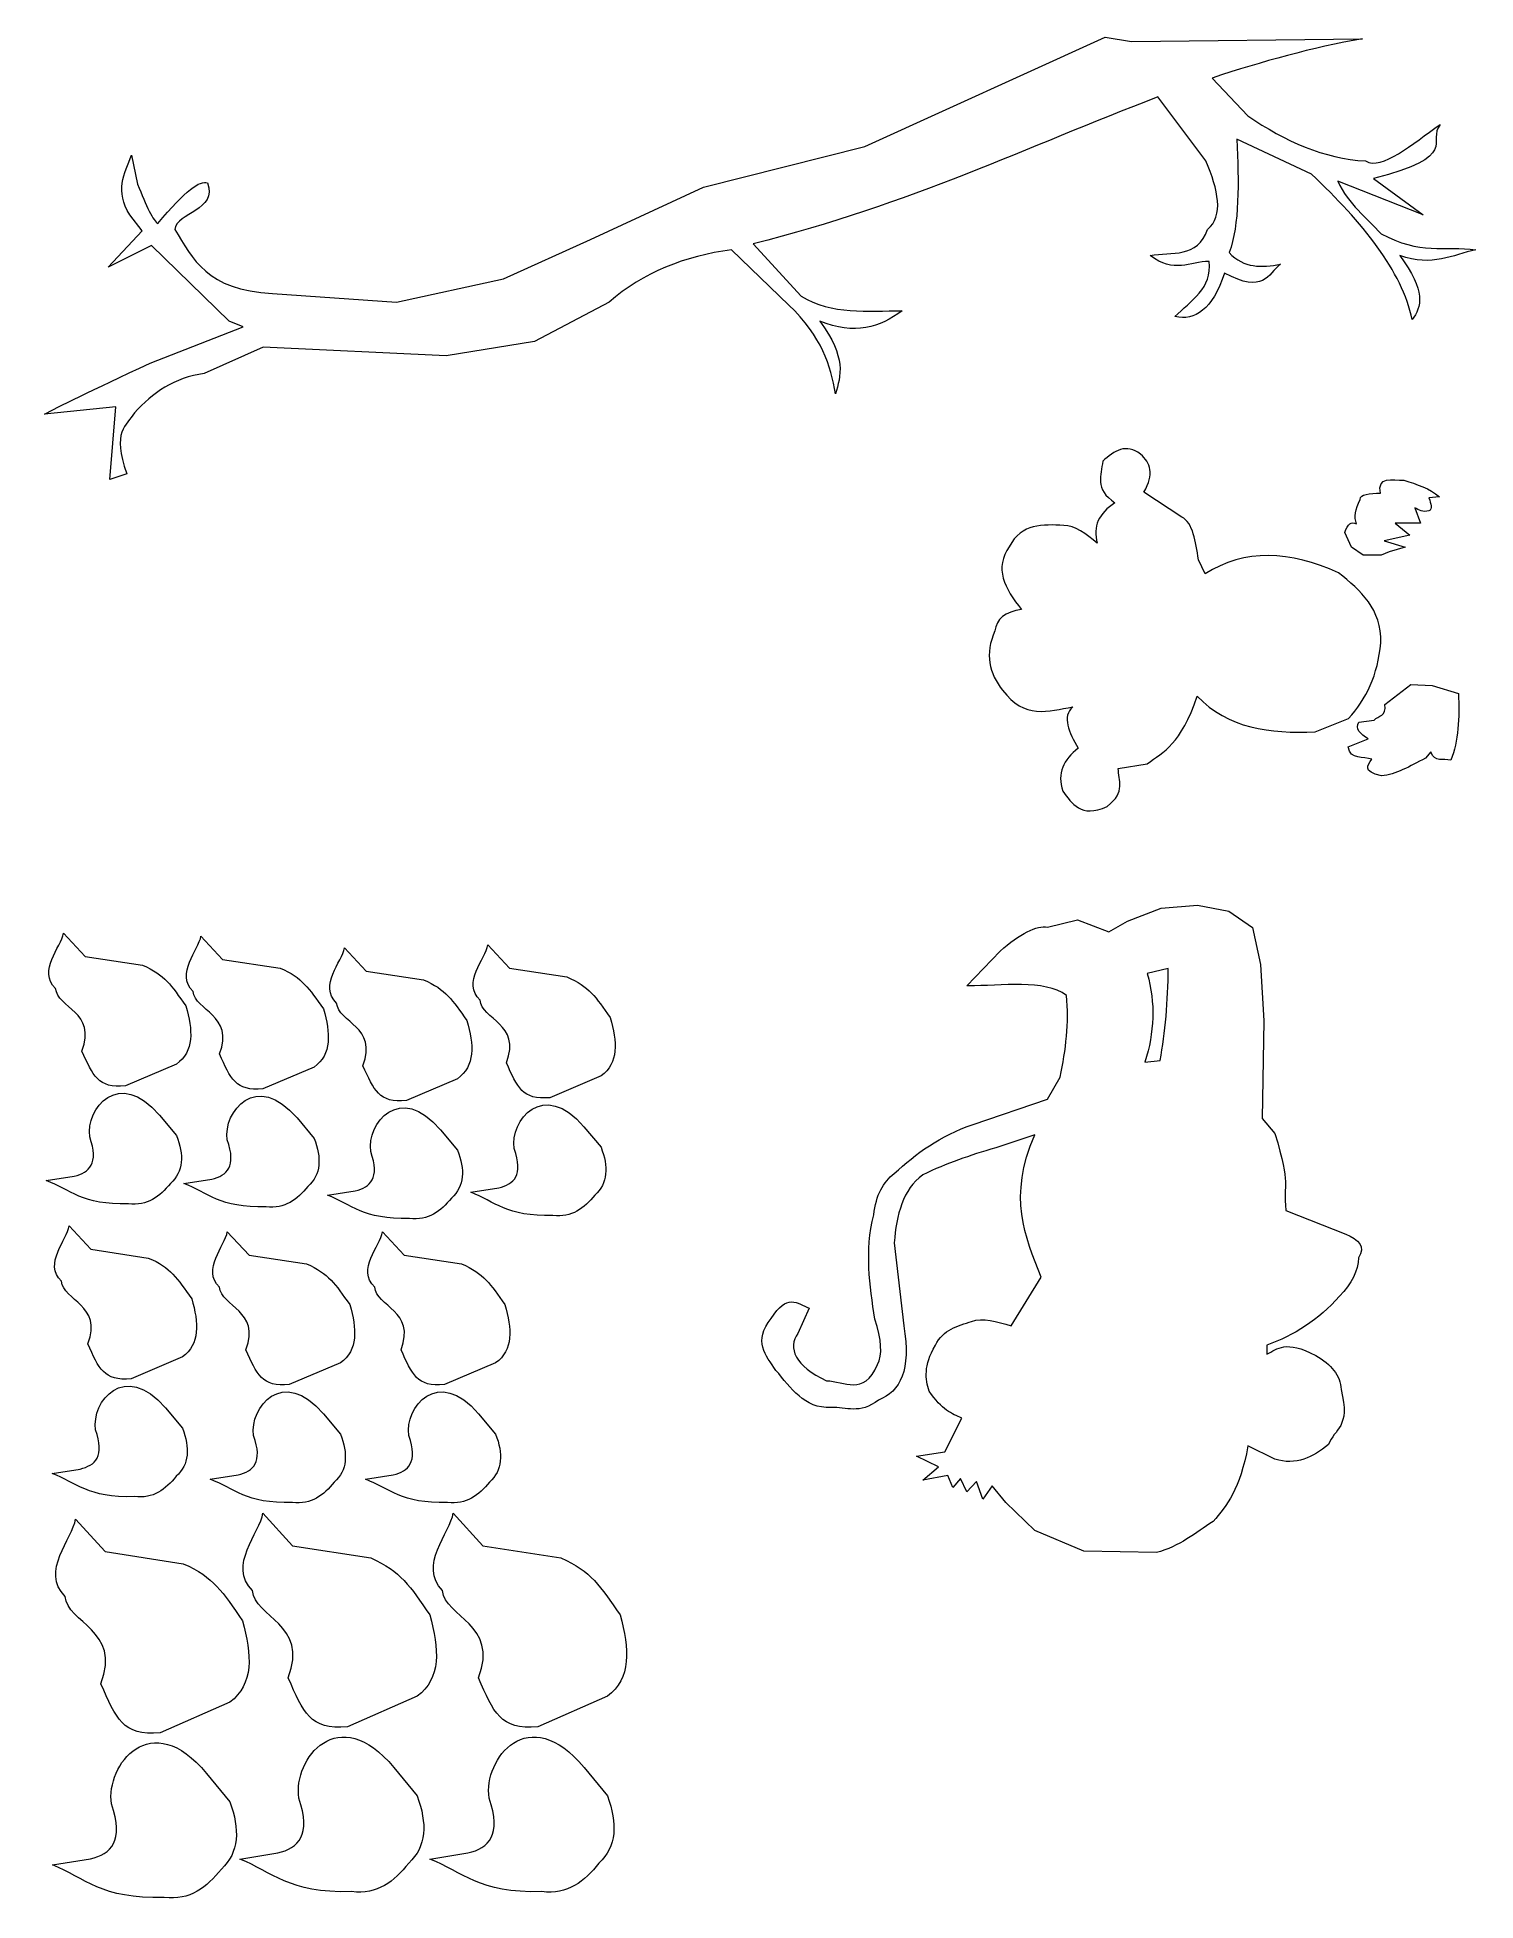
# Model space of a CAD drawing. Header units: centimetres. Extents: x -9.7 to 9.7, y -11.6 to 13.4.
import ezdxf

# ---------------------------------------------------------------- set-up
doc = ezdxf.new("R2010")
doc.units = ezdxf.units.CM
doc.header["$MEASUREMENT"] = 0
doc.layers.add('Layer 1', color=7, linetype='Continuous')

msp = doc.modelspace()

# ---------------------------------------------------------------- linework, layer by layer
at = {"layer": 'Layer 1', "color": 17, "lineweight": 13}
msp.add_open_spline([(4.70723, 13.44894), (4.70723, 13.44894), (1.47457, 11.98149), (1.47457, 11.98149), (1.47457, 11.98149), (1.47457, 11.98149), (-0.69445, 11.43365), (-0.69445, 11.43365), (-0.69445, 11.43365), (-0.69445, 11.43365), (-2.21693, 10.72928), (-2.21693, 10.72928), (-2.21693, 10.72928), (-2.21693, 10.72928), (-3.38486, 10.201), (-3.38486, 10.201), (-3.38486, 10.201), (-3.38486, 10.201), (-4.82392, 9.88794), (-4.82392, 9.88794), (-4.82392, 9.88794), (-4.82392, 9.88794), (-6.49239, 10.00534), (-6.49239, 10.00534), (-6.49239, 10.00534), (-7.37698, 10.04789), (-7.56824, 10.46988), (-7.80631, 10.86624), (-7.80631, 10.86624), (-7.78236, 11.0929), (-7.22643, 11.11845), (-7.36834, 11.49235), (-7.36834, 11.49235), (-7.46618, 11.52782), (-7.66058, 11.39432), (-8.03573, 10.9445), (-8.03573, 10.9445), (-8.09443, 10.97203), (-8.19278, 11.18552), (-8.30685, 11.47278), (-8.30685, 11.47278), (-8.30685, 11.47278), (-8.39028, 11.8641), (-8.39028, 11.8641), (-8.39028, 11.8641), (-8.48477, 11.61615), (-8.6176, 11.37672), (-8.41113, 11.0619), (-8.41113, 11.0619), (-8.41113, 11.0619), (-8.24429, 10.84667), (-8.24429, 10.84667), (-8.24429, 10.84667), (-8.24429, 10.84667), (-8.70312, 10.35752), (-8.70312, 10.35752), (-8.70312, 10.35752), (-8.70312, 10.35752), (-8.11915, 10.65101), (-8.11915, 10.65101), (-8.11915, 10.65101), (-8.11915, 10.65101), (-7.07636, 9.63359), (-7.07636, 9.63359), (-7.07636, 9.63359), (-7.07636, 9.63359), (-6.88865, 9.55532), (-6.88865, 9.55532), (-6.88865, 9.55532), (-6.88865, 9.55532), (-8.14001, 9.06618), (-8.14001, 9.06618), (-8.14001, 9.06618), (-8.92486, 8.69839), (-9.4049, 8.46949), (-9.55821, 8.38137), (-9.55821, 8.38137), (-9.55821, 8.38137), (-8.59884, 8.4792), (-8.59884, 8.4792), (-8.59884, 8.4792), (-8.59884, 8.4792), (-8.68226, 7.5009), (-8.68226, 7.5009), (-8.68226, 7.5009), (-8.68226, 7.5009), (-8.45285, 7.57917), (-8.45285, 7.57917), (-8.45285, 7.57917), (-8.65723, 8.15223), (-8.4592, 8.22192), (-8.34857, 8.40094), (-8.34857, 8.40094), (-8.10823, 8.66772), (-7.81666, 8.87041), (-7.41005, 8.92921), (-7.41005, 8.92921), (-7.41005, 8.92921), (-6.61753, 9.2814), (-6.61753, 9.2814), (-6.61753, 9.2814), (-6.61753, 9.2814), (-4.15653, 9.16401), (-4.15653, 9.16401), (-4.15653, 9.16401), (-4.15653, 9.16401), (-2.96774, 9.35966), (-2.96774, 9.35966), (-2.96774, 9.35966), (-2.96774, 9.35966), (-1.96666, 9.88794), (-1.96666, 9.88794), (-1.96666, 9.88794), (-1.50643, 10.28968), (-0.94596, 10.50334), (-0.31904, 10.59232), (-0.31904, 10.59232), (-0.31904, 10.59232), (0.45263, 9.84881), (0.45263, 9.84881), (0.45263, 9.84881), (0.89971, 9.419), (1.01567, 9.03357), (1.0783, 8.65529), (1.0783, 8.65529), (1.1529, 8.89689), (1.22925, 9.13746), (0.86975, 9.63359), (0.86975, 9.63359), (1.33839, 9.43879), (1.67922, 9.55075), (1.97511, 9.77055), (1.97511, 9.77055), (1.50955, 9.77158), (1.03215, 9.71709), (0.61948, 9.96621), (0.61948, 9.96621), (0.61948, 9.96621), (-0.02706, 10.67058), (-0.02706, 10.67058), (-0.02706, 10.67058), (2.0932, 11.20635), (3.64621, 11.97019), (5.41633, 12.64673), (5.41633, 12.64673), (5.41633, 12.64673), (6.06287, 11.78583), (6.06287, 11.78583), (6.06287, 11.78583), (6.225, 11.39611), (6.3077, 11.04897), (6.08372, 10.86624), (6.08372, 10.86624), (5.95049, 10.47743), (5.59993, 10.56434), (5.31205, 10.51405), (5.31205, 10.51405), (5.631, 10.26889), (5.84802, 10.43142), (6.10458, 10.43579), (6.10458, 10.43579), (6.15334, 10.07442), (5.858, 9.90673), (5.64575, 9.69228), (5.64575, 9.69228), (5.91598, 9.63319), (6.14698, 9.78333), (6.31314, 10.27926), (6.31314, 10.27926), (6.84146, 9.98978), (6.89373, 10.26292), (7.06395, 10.39666), (7.06395, 10.39666), (6.81427, 10.35378), (6.57058, 10.33899), (6.37571, 10.55318), (6.37571, 10.55318), (6.51686, 10.92881), (6.50242, 11.49906), (6.47999, 12.07932), (6.47999, 12.07932), (6.47999, 12.07932), (7.48107, 11.60974), (7.48107, 11.60974), (7.48107, 11.60974), (8.1717, 10.95755), (8.69999, 10.30535), (8.8367, 9.65315), (8.8367, 9.65315), (8.96653, 9.8209), (9.0209, 10.03717), (8.66986, 10.51405), (8.66986, 10.51405), (9.11429, 10.35851), (9.3758, 10.52309), (9.6918, 10.59232), (9.6918, 10.59232), (9.27609, 10.64443), (8.93409, 10.5237), (8.41958, 10.80754), (8.41958, 10.80754), (8.21642, 11.02637), (7.98793, 11.19766), (7.83562, 11.51191), (7.83562, 11.51191), (7.83562, 11.51191), (8.98269, 11.0619), (8.98269, 11.0619), (8.98269, 11.0619), (8.98269, 11.0619), (8.31531, 11.55104), (8.31531, 11.55104), (8.31531, 11.55104), (9.49234, 11.84724), (9.03224, 12.04111), (9.21211, 12.27498), (9.21211, 12.27498), (8.83926, 12.01399), (8.42591, 11.65164), (8.21103, 11.78583), (8.21103, 11.78583), (7.6524, 11.81762), (7.12908, 12.04807), (6.62598, 12.39238), (6.62598, 12.39238), (6.62598, 12.39238), (6.14629, 12.90109), (6.14629, 12.90109), (6.14629, 12.90109), (6.82063, 13.12384), (7.49497, 13.31073), (8.16931, 13.42937), (8.16931, 13.42937), (8.16931, 13.42937), (5.06178, 13.39024), (5.06178, 13.39024), (5.06178, 13.39024), (5.06178, 13.39024), (4.70723, 13.44894), (4.70723, 13.44894)], degree=3, knots=[0, 0, 0, 0, 0.01639344, 0.01639344, 0.01639344, 0.01639344, 0.03278689, 0.03278689, 0.03278689, 0.03278689, 0.04918033, 0.04918033, 0.04918033, 0.04918033, 0.06557377, 0.06557377, 0.06557377, 0.06557377, 0.08196721, 0.08196721, 0.08196721, 0.08196721, 0.09836066, 0.09836066, 0.09836066, 0.09836066, 0.1147541, 0.1147541, 0.1147541, 0.1147541, 0.13114754, 0.13114754, 0.13114754, 0.13114754, 0.14754098, 0.14754098, 0.14754098, 0.14754098, 0.16393443, 0.16393443, 0.16393443, 0.16393443, 0.18032787, 0.18032787, 0.18032787, 0.18032787, 0.19672131, 0.19672131, 0.19672131, 0.19672131, 0.21311475, 0.21311475, 0.21311475, 0.21311475, 0.2295082, 0.2295082, 0.2295082, 0.2295082, 0.24590164, 0.24590164, 0.24590164, 0.24590164, 0.26229508, 0.26229508, 0.26229508, 0.26229508, 0.27868852, 0.27868852, 0.27868852, 0.27868852, 0.29508197, 0.29508197, 0.29508197, 0.29508197, 0.31147541, 0.31147541, 0.31147541, 0.31147541, 0.32786885, 0.32786885, 0.32786885, 0.32786885, 0.3442623, 0.3442623, 0.3442623, 0.3442623, 0.36065574, 0.36065574, 0.36065574, 0.36065574, 0.37704918, 0.37704918, 0.37704918, 0.37704918, 0.39344262, 0.39344262, 0.39344262, 0.39344262, 0.40983607, 0.40983607, 0.40983607, 0.40983607, 0.42622951, 0.42622951, 0.42622951, 0.42622951, 0.44262295, 0.44262295, 0.44262295, 0.44262295, 0.45901639, 0.45901639, 0.45901639, 0.45901639, 0.47540984, 0.47540984, 0.47540984, 0.47540984, 0.49180328, 0.49180328, 0.49180328, 0.49180328, 0.50819672, 0.50819672, 0.50819672, 0.50819672, 0.52459016, 0.52459016, 0.52459016, 0.52459016, 0.54098361, 0.54098361, 0.54098361, 0.54098361, 0.55737705, 0.55737705, 0.55737705, 0.55737705, 0.57377049, 0.57377049, 0.57377049, 0.57377049, 0.59016393, 0.59016393, 0.59016393, 0.59016393, 0.60655738, 0.60655738, 0.60655738, 0.60655738, 0.62295082, 0.62295082, 0.62295082, 0.62295082, 0.63934426, 0.63934426, 0.63934426, 0.63934426, 0.6557377, 0.6557377, 0.6557377, 0.6557377, 0.67213115, 0.67213115, 0.67213115, 0.67213115, 0.68852459, 0.68852459, 0.68852459, 0.68852459, 0.70491803, 0.70491803, 0.70491803, 0.70491803, 0.72131148, 0.72131148, 0.72131148, 0.72131148, 0.73770492, 0.73770492, 0.73770492, 0.73770492, 0.75409836, 0.75409836, 0.75409836, 0.75409836, 0.7704918, 0.7704918, 0.7704918, 0.7704918, 0.78688525, 0.78688525, 0.78688525, 0.78688525, 0.80327869, 0.80327869, 0.80327869, 0.80327869, 0.81967213, 0.81967213, 0.81967213, 0.81967213, 0.83606557, 0.83606557, 0.83606557, 0.83606557, 0.85245902, 0.85245902, 0.85245902, 0.85245902, 0.86885246, 0.86885246, 0.86885246, 0.86885246, 0.8852459, 0.8852459, 0.8852459, 0.8852459, 0.90163934, 0.90163934, 0.90163934, 0.90163934, 0.91803279, 0.91803279, 0.91803279, 0.91803279, 0.93442623, 0.93442623, 0.93442623, 0.93442623, 0.95081967, 0.95081967, 0.95081967, 0.95081967, 0.96721311, 0.96721311, 0.96721311, 0.96721311, 1, 1, 1, 1], dxfattribs=at)
at = {"layer": 'Layer 1', "color": 31, "lineweight": 13}
for points, knots in [([(6.051, 6.23254), (6.5862, 6.57481), (7.19146, 6.54365), (7.84625, 6.24849), (7.84625, 6.24849), (8.14605, 6.00835), (8.4281, 5.75638), (8.41475, 5.30762), (8.41475, 5.30762), (8.37651, 4.87671), (8.21842, 4.548), (7.9809, 4.28703), (7.9809, 4.28703), (7.9809, 4.28703), (7.53209, 4.11161), (7.53209, 4.11161), (7.53209, 4.11161), (6.92244, 4.08102), (6.35786, 4.15613), (5.94628, 4.59002), (5.94628, 4.59002), (5.72187, 3.93586), (5.49746, 3.84538), (5.27306, 3.68105), (5.27306, 3.68105), (5.27306, 3.68105), (4.88409, 3.61726), (4.88409, 3.61726), (4.88409, 3.61726), (4.87844, 3.45389), (4.9961, 3.30931), (4.73448, 3.10696), (4.73448, 3.10696), (4.37279, 2.94552), (4.26678, 3.14745), (4.13606, 3.31427), (4.13606, 3.31427), (4.05752, 3.55082), (4.14503, 3.73679), (4.34551, 3.88836), (4.34551, 3.88836), (4.21648, 4.10611), (4.12407, 4.3127), (4.27071, 4.4465), (4.27071, 4.4465), (3.94485, 4.38385), (3.61549, 4.28018), (3.3282, 4.66975), (3.3282, 4.66975), (3.14752, 4.89669), (3.08548, 5.15524), (3.22348, 5.46709), (3.22348, 5.46709), (3.24342, 5.62656), (3.36311, 5.72224), (3.58253, 5.75414), (3.58253, 5.75414), (3.34982, 6.03586), (3.21499, 6.31759), (3.41796, 6.59932), (3.41796, 6.59932), (3.58313, 6.92008), (3.86954, 6.89622), (4.15102, 6.88636), (4.15102, 6.88636), (4.30063, 6.8869), (4.45023, 6.77203), (4.59984, 6.64716), (4.59984, 6.64716), (4.54, 6.87041), (4.61978, 7.05114), (4.8392, 7.18935), (4.8392, 7.18935), (4.55692, 7.3754), (4.65485, 7.56144), (4.67464, 7.74749), (4.67464, 7.74749), (4.82916, 7.89155), (4.98936, 7.99318), (5.18329, 7.84317), (5.18329, 7.84317), (5.31599, 7.72685), (5.37336, 7.57613), (5.22818, 7.33287), (5.22818, 7.33287), (5.22818, 7.33287), (5.73683, 6.99799), (5.73683, 6.99799), (5.73683, 6.99799), (5.89064, 6.91892), (5.92382, 6.66839), (5.96124, 6.4239), (5.96124, 6.4239), (5.96124, 6.4239), (6.051, 6.23254), (6.051, 6.23254)], [0, 0, 0, 0, 0.04, 0.04, 0.04, 0.04, 0.08, 0.08, 0.08, 0.08, 0.12, 0.12, 0.12, 0.12, 0.16, 0.16, 0.16, 0.16, 0.2, 0.2, 0.2, 0.2, 0.24, 0.24, 0.24, 0.24, 0.28, 0.28, 0.28, 0.28, 0.32, 0.32, 0.32, 0.32, 0.36, 0.36, 0.36, 0.36, 0.4, 0.4, 0.4, 0.4, 0.44, 0.44, 0.44, 0.44, 0.48, 0.48, 0.48, 0.48, 0.52, 0.52, 0.52, 0.52, 0.56, 0.56, 0.56, 0.56, 0.6, 0.6, 0.6, 0.6, 0.64, 0.64, 0.64, 0.64, 0.68, 0.68, 0.68, 0.68, 0.72, 0.72, 0.72, 0.72, 0.76, 0.76, 0.76, 0.76, 0.8, 0.8, 0.8, 0.8, 0.84, 0.84, 0.84, 0.84, 0.88, 0.88, 0.88, 0.88, 0.92, 0.92, 0.92, 0.92, 1, 1, 1, 1]), ([(8.42009, 6.48398), (8.42009, 6.48398), (8.52718, 6.53156), (8.52718, 6.53156), (8.52718, 6.53156), (8.52718, 6.53156), (8.74136, 6.59502), (8.74136, 6.59502), (8.74136, 6.59502), (8.74136, 6.59502), (8.45954, 6.67962), (8.45954, 6.67962), (8.45954, 6.67962), (8.45954, 6.67962), (8.80336, 6.75365), (8.80336, 6.75365), (8.80336, 6.75365), (8.80336, 6.75365), (8.60609, 6.91757), (8.60609, 6.91757), (8.60609, 6.91757), (8.60609, 6.91757), (8.94991, 6.91757), (8.94991, 6.91757), (8.94991, 6.91757), (8.94991, 6.91757), (8.871, 7.12379), (8.871, 7.12379), (8.871, 7.12379), (8.9239, 7.08909), (8.98011, 7.0606), (9.06263, 7.08149), (9.06263, 7.08149), (9.10972, 7.10431), (9.08948, 7.17767), (9.06263, 7.25599), (9.06263, 7.25599), (9.06263, 7.25599), (9.20354, 7.27185), (9.20354, 7.27185), (9.20354, 7.27185), (9.07312, 7.38249), (8.89891, 7.43838), (8.72445, 7.49393), (8.72445, 7.49393), (8.57043, 7.49137), (8.36382, 7.54871), (8.40881, 7.31944), (8.40881, 7.31944), (8.26937, 7.31434), (8.13091, 7.30879), (8.13827, 7.23483), (8.13827, 7.23483), (8.06449, 7.10269), (8.05626, 6.9969), (8.08754, 6.90699), (8.08754, 6.90699), (8.0204, 6.94323), (7.96681, 6.9095), (7.92972, 6.79066), (7.92972, 6.79066), (7.92972, 6.79066), (8.0199, 6.59502), (8.0199, 6.59502), (8.0199, 6.59502), (8.0199, 6.59502), (8.17772, 6.48398), (8.17772, 6.48398), (8.17772, 6.48398), (8.17772, 6.48398), (8.42009, 6.48398), (8.42009, 6.48398)], [0, 0, 0, 0, 0.05263158, 0.05263158, 0.05263158, 0.05263158, 0.10526316, 0.10526316, 0.10526316, 0.10526316, 0.15789474, 0.15789474, 0.15789474, 0.15789474, 0.21052632, 0.21052632, 0.21052632, 0.21052632, 0.26315789, 0.26315789, 0.26315789, 0.26315789, 0.31578947, 0.31578947, 0.31578947, 0.31578947, 0.36842105, 0.36842105, 0.36842105, 0.36842105, 0.42105263, 0.42105263, 0.42105263, 0.42105263, 0.47368421, 0.47368421, 0.47368421, 0.47368421, 0.52631579, 0.52631579, 0.52631579, 0.52631579, 0.57894737, 0.57894737, 0.57894737, 0.57894737, 0.63157895, 0.63157895, 0.63157895, 0.63157895, 0.68421053, 0.68421053, 0.68421053, 0.68421053, 0.73684211, 0.73684211, 0.73684211, 0.73684211, 0.78947368, 0.78947368, 0.78947368, 0.78947368, 0.84210526, 0.84210526, 0.84210526, 0.84210526, 0.89473684, 0.89473684, 0.89473684, 0.89473684, 1, 1, 1, 1]), ([(8.82068, 4.74709), (8.82068, 4.74709), (8.46985, 4.4778), (8.46985, 4.4778), (8.46985, 4.4778), (8.49382, 4.31816), (8.38297, 4.32715), (8.32633, 4.26835), (8.32633, 4.26835), (8.32633, 4.26835), (8.11902, 4.23843), (8.11902, 4.23843), (8.11902, 4.23843), (8.06352, 4.15527), (8.13811, 4.0832), (8.24659, 4.01403), (8.24659, 4.01403), (8.24659, 4.01403), (7.9755, 3.9093), (7.9755, 3.9093), (7.9755, 3.9093), (8.00695, 3.72487), (8.18205, 3.78484), (8.2954, 3.74126), (8.2954, 3.74126), (8.23786, 3.65911), (8.15901, 3.57514), (8.42201, 3.52033), (8.42201, 3.52033), (8.62497, 3.53171), (8.79711, 3.64731), (9.01479, 3.75531), (9.01479, 3.75531), (9.01479, 3.75531), (9.08985, 3.83979), (9.08985, 3.83979), (9.08985, 3.83979), (9.14067, 3.69212), (9.25028, 3.75843), (9.35627, 3.7272), (9.35627, 3.7272), (9.45767, 3.9878), (9.47701, 4.29652), (9.45855, 4.62741), (9.45855, 4.62741), (9.45855, 4.62741), (9.10772, 4.73213), (9.10772, 4.73213), (9.10772, 4.73213), (9.10772, 4.73213), (8.82068, 4.74709), (8.82068, 4.74709)], [0, 0, 0, 0, 0.07142857, 0.07142857, 0.07142857, 0.07142857, 0.14285714, 0.14285714, 0.14285714, 0.14285714, 0.21428571, 0.21428571, 0.21428571, 0.21428571, 0.28571429, 0.28571429, 0.28571429, 0.28571429, 0.35714286, 0.35714286, 0.35714286, 0.35714286, 0.42857143, 0.42857143, 0.42857143, 0.42857143, 0.5, 0.5, 0.5, 0.5, 0.57142857, 0.57142857, 0.57142857, 0.57142857, 0.64285714, 0.64285714, 0.64285714, 0.64285714, 0.71428571, 0.71428571, 0.71428571, 0.71428571, 0.78571429, 0.78571429, 0.78571429, 0.78571429, 0.85714286, 0.85714286, 0.85714286, 0.85714286, 1, 1, 1, 1])]:
    msp.add_open_spline(points, degree=3, knots=knots, dxfattribs=at)
at = {"layer": 'Layer 1', "color": 36, "lineweight": 13}
for points, knots in [([(5.9476, 1.7794), (5.9476, 1.7794), (5.45926, 1.73955), (5.45926, 1.73955), (5.45926, 1.73955), (5.45926, 1.73955), (5.00728, 1.56411), (5.00728, 1.56411), (5.00728, 1.56411), (5.00728, 1.56411), (4.75852, 1.42071), (4.75852, 1.42071), (4.75852, 1.42071), (4.75852, 1.42071), (4.33413, 1.58013), (4.33413, 1.58013), (4.33413, 1.58013), (4.33413, 1.58013), (3.93295, 1.48275), (3.93295, 1.48275), (3.93295, 1.48275), (3.79043, 1.51165), (3.55521, 1.39382), (3.29352, 1.16186), (3.29352, 1.16186), (3.29352, 1.16186), (2.84592, 0.69592), (2.84592, 0.69592), (2.84592, 0.69592), (2.84592, 0.69592), (2.86256, 0.69592), (2.86256, 0.69592), (2.86256, 0.69592), (3.30881, 0.68974), (3.89431, 0.78923), (4.18522, 0.56444), (4.18522, 0.56444), (4.22653, 0.19922), (4.17744, -0.16614), (4.10025, -0.53137), (4.10025, -0.53137), (4.10025, -0.53137), (3.93032, -0.83007), (3.93032, -0.83007), (3.93032, -0.83007), (3.93032, -0.83007), (2.93263, -1.16905), (2.93263, -1.16905), (2.93263, -1.16905), (2.48295, -1.32079), (2.16282, -1.56393), (1.87056, -1.82645), (1.87056, -1.82645), (1.72222, -1.94193), (1.62379, -2.11943), (1.59465, -2.38401), (1.59465, -2.38401), (1.46925, -2.8757), (1.54127, -3.33056), (1.60954, -3.78592), (1.60954, -3.78592), (1.70333, -4.06676), (1.71111, -4.26645), (1.64589, -4.39813), (1.64589, -4.39813), (1.45572, -4.83112), (1.19959, -4.61757), (0.95784, -4.61507), (0.95784, -4.61507), (0.53701, -4.4225), (0.43099, -4.17037), (0.5755, -3.9778), (0.5755, -3.9778), (0.5755, -3.9778), (0.72397, -3.63924), (0.72397, -3.63924), (0.72397, -3.63924), (0.56896, -3.57415), (0.4238, -3.437), (0.21461, -3.77852), (0.21461, -3.77852), (-0.03281, -4.08295), (0.14307, -4.27387), (0.27812, -4.47578), (0.27812, -4.47578), (0.48286, -4.70902), (0.65463, -4.99379), (1.02135, -4.97376), (1.02135, -4.97376), (1.22666, -4.96696), (1.40213, -5.07305), (1.65859, -4.87433), (1.65859, -4.87433), (1.95437, -4.76247), (2.09811, -4.46773), (1.99801, -3.87837), (1.99801, -3.87837), (1.99801, -3.87837), (1.87056, -2.76243), (1.87056, -2.76243), (1.87056, -2.76243), (1.89879, -2.37942), (1.9875, -2.04374), (2.25291, -1.84617), (2.25291, -1.84617), (2.58559, -1.68975), (2.87365, -1.58894), (3.23614, -1.48172), (3.23614, -1.48172), (3.23614, -1.48172), (3.76083, -1.30833), (3.76083, -1.30833), (3.76083, -1.30833), (3.39605, -2.14249), (3.62993, -2.6771), (3.84536, -3.22096), (3.84536, -3.22096), (3.84536, -3.22096), (3.44199, -3.87837), (3.44199, -3.87837), (3.44199, -3.87837), (3.24932, -3.8141), (3.06189, -3.76457), (2.91117, -3.81838), (2.91117, -3.81838), (2.72181, -3.87478), (2.52949, -3.92562), (2.42284, -4.13722), (2.42284, -4.13722), (2.26068, -4.4184), (2.29102, -4.59123), (2.33788, -4.75477), (2.33788, -4.75477), (2.51322, -5.00928), (2.64452, -5.05717), (2.77865, -5.11837), (2.77865, -5.11837), (2.77865, -5.11837), (2.55029, -5.57159), (2.55029, -5.57159), (2.55029, -5.57159), (2.55029, -5.57159), (2.16794, -5.63117), (2.16794, -5.63117), (2.16794, -5.63117), (2.16794, -5.63117), (2.46532, -5.77086), (2.46532, -5.77086), (2.46532, -5.77086), (2.46532, -5.77086), (2.25291, -5.95001), (2.25291, -5.95001), (2.25291, -5.95001), (2.25291, -5.95001), (2.59277, -5.89002), (2.59277, -5.89002), (2.59277, -5.89002), (2.59277, -5.89002), (2.65628, -6.04944), (2.65628, -6.04944), (2.65628, -6.04944), (2.65628, -6.04944), (2.7627, -5.92987), (2.7627, -5.92987), (2.7627, -5.92987), (2.7627, -5.92987), (2.84767, -6.10943), (2.84767, -6.10943), (2.84767, -6.10943), (2.84767, -6.10943), (2.97512, -5.96973), (2.97512, -5.96973), (2.97512, -5.96973), (2.97512, -5.96973), (3.06008, -6.20886), (3.06008, -6.20886), (3.06008, -6.20886), (3.06008, -6.20886), (3.18709, -6.02972), (3.18709, -6.02972), (3.18709, -6.02972), (3.18709, -6.02972), (3.37191, -6.25282), (3.37191, -6.25282), (3.37191, -6.25282), (3.37191, -6.25282), (3.76083, -6.62713), (3.76083, -6.62713), (3.76083, -6.62713), (3.76083, -6.62713), (4.41909, -6.90612), (4.41909, -6.90612), (4.41909, -6.90612), (4.41909, -6.90612), (5.39576, -6.92625), (5.39576, -6.92625), (5.39576, -6.92625), (5.71045, -6.84297), (5.91848, -6.6599), (6.16001, -6.50798), (6.16001, -6.50798), (6.34241, -6.29448), (6.52274, -6.07043), (6.62732, -5.49188), (6.62732, -5.49188), (6.62732, -5.49188), (6.9882, -5.67102), (6.9882, -5.67102), (6.9882, -5.67102), (7.27486, -5.75564), (7.50282, -5.64674), (7.71041, -5.47175), (7.71041, -5.47175), (7.79056, -5.25914), (8.01353, -5.24744), (7.88034, -4.73463), (7.88034, -4.73463), (7.87319, -4.54209), (7.74624, -4.39452), (7.54048, -4.27651), (7.54048, -4.27651), (7.12479, -4.05943), (7.0333, -4.19015), (6.88222, -4.25678), (6.88222, -4.25678), (6.88222, -4.25678), (6.88222, -4.13722), (6.88222, -4.13722), (6.88222, -4.13722), (7.2461, -4.00788), (7.57449, -3.7956), (7.85888, -3.47982), (7.85888, -3.47982), (8.02139, -3.30716), (8.11029, -3.13435), (8.11378, -2.9617), (8.11378, -2.9617), (8.21969, -2.81189), (8.11442, -2.71857), (7.94385, -2.64286), (7.94385, -2.64286), (7.94385, -2.64286), (7.13711, -2.32443), (7.13711, -2.32443), (7.13711, -2.32443), (7.09712, -1.9264), (7.20968, -2.03039), (6.99083, -1.28902), (6.99083, -1.28902), (6.99083, -1.28902), (6.81827, -1.08934), (6.81827, -1.08934), (6.81827, -1.08934), (6.81827, -1.08934), (6.83973, 0.22547), (6.83973, 0.22547), (6.83973, 0.22547), (6.83973, 0.22547), (6.79725, 0.98272), (6.79725, 0.98272), (6.79725, 0.98272), (6.79725, 0.98272), (6.69083, 1.4807), (6.69083, 1.4807), (6.69083, 1.4807), (6.69083, 1.4807), (6.37242, 1.6997), (6.37242, 1.6997), (6.37242, 1.6997), (6.37242, 1.6997), (5.9476, 1.7794), (5.9476, 1.7794)], [0, 0, 0, 0, 0.01449275, 0.01449275, 0.01449275, 0.01449275, 0.02898551, 0.02898551, 0.02898551, 0.02898551, 0.04347826, 0.04347826, 0.04347826, 0.04347826, 0.05797101, 0.05797101, 0.05797101, 0.05797101, 0.07246377, 0.07246377, 0.07246377, 0.07246377, 0.08695652, 0.08695652, 0.08695652, 0.08695652, 0.10144928, 0.10144928, 0.10144928, 0.10144928, 0.11594203, 0.11594203, 0.11594203, 0.11594203, 0.13043478, 0.13043478, 0.13043478, 0.13043478, 0.14492754, 0.14492754, 0.14492754, 0.14492754, 0.15942029, 0.15942029, 0.15942029, 0.15942029, 0.17391304, 0.17391304, 0.17391304, 0.17391304, 0.1884058, 0.1884058, 0.1884058, 0.1884058, 0.20289855, 0.20289855, 0.20289855, 0.20289855, 0.2173913, 0.2173913, 0.2173913, 0.2173913, 0.23188406, 0.23188406, 0.23188406, 0.23188406, 0.24637681, 0.24637681, 0.24637681, 0.24637681, 0.26086957, 0.26086957, 0.26086957, 0.26086957, 0.27536232, 0.27536232, 0.27536232, 0.27536232, 0.28985507, 0.28985507, 0.28985507, 0.28985507, 0.30434783, 0.30434783, 0.30434783, 0.30434783, 0.31884058, 0.31884058, 0.31884058, 0.31884058, 0.33333333, 0.33333333, 0.33333333, 0.33333333, 0.34782609, 0.34782609, 0.34782609, 0.34782609, 0.36231884, 0.36231884, 0.36231884, 0.36231884, 0.37681159, 0.37681159, 0.37681159, 0.37681159, 0.39130435, 0.39130435, 0.39130435, 0.39130435, 0.4057971, 0.4057971, 0.4057971, 0.4057971, 0.42028986, 0.42028986, 0.42028986, 0.42028986, 0.43478261, 0.43478261, 0.43478261, 0.43478261, 0.44927536, 0.44927536, 0.44927536, 0.44927536, 0.46376812, 0.46376812, 0.46376812, 0.46376812, 0.47826087, 0.47826087, 0.47826087, 0.47826087, 0.49275362, 0.49275362, 0.49275362, 0.49275362, 0.50724638, 0.50724638, 0.50724638, 0.50724638, 0.52173913, 0.52173913, 0.52173913, 0.52173913, 0.53623188, 0.53623188, 0.53623188, 0.53623188, 0.55072464, 0.55072464, 0.55072464, 0.55072464, 0.56521739, 0.56521739, 0.56521739, 0.56521739, 0.57971014, 0.57971014, 0.57971014, 0.57971014, 0.5942029, 0.5942029, 0.5942029, 0.5942029, 0.60869565, 0.60869565, 0.60869565, 0.60869565, 0.62318841, 0.62318841, 0.62318841, 0.62318841, 0.63768116, 0.63768116, 0.63768116, 0.63768116, 0.65217391, 0.65217391, 0.65217391, 0.65217391, 0.66666667, 0.66666667, 0.66666667, 0.66666667, 0.68115942, 0.68115942, 0.68115942, 0.68115942, 0.69565217, 0.69565217, 0.69565217, 0.69565217, 0.71014493, 0.71014493, 0.71014493, 0.71014493, 0.72463768, 0.72463768, 0.72463768, 0.72463768, 0.73913043, 0.73913043, 0.73913043, 0.73913043, 0.75362319, 0.75362319, 0.75362319, 0.75362319, 0.76811594, 0.76811594, 0.76811594, 0.76811594, 0.7826087, 0.7826087, 0.7826087, 0.7826087, 0.79710145, 0.79710145, 0.79710145, 0.79710145, 0.8115942, 0.8115942, 0.8115942, 0.8115942, 0.82608696, 0.82608696, 0.82608696, 0.82608696, 0.84057971, 0.84057971, 0.84057971, 0.84057971, 0.85507246, 0.85507246, 0.85507246, 0.85507246, 0.86956522, 0.86956522, 0.86956522, 0.86956522, 0.88405797, 0.88405797, 0.88405797, 0.88405797, 0.89855072, 0.89855072, 0.89855072, 0.89855072, 0.91304348, 0.91304348, 0.91304348, 0.91304348, 0.92753623, 0.92753623, 0.92753623, 0.92753623, 0.94202899, 0.94202899, 0.94202899, 0.94202899, 0.95652174, 0.95652174, 0.95652174, 0.95652174, 0.97101449, 0.97101449, 0.97101449, 0.97101449, 1, 1, 1, 1]), ([(5.55605, 0.9293), (5.54969, 0.48768), (5.52048, 0.06752), (5.44525, -0.30949), (5.44525, -0.30949), (5.44525, -0.30949), (5.24291, -0.32962), (5.24291, -0.32962), (5.24291, -0.32962), (5.36706, 0.06668), (5.387, 0.46315), (5.27269, 0.85945), (5.27269, 0.85945), (5.27269, 0.85945), (5.55605, 0.9293), (5.55605, 0.9293)], [0, 0, 0, 0, 0.2, 0.2, 0.2, 0.2, 0.4, 0.4, 0.4, 0.4, 0.6, 0.6, 0.6, 0.6, 1, 1, 1, 1])]:
    msp.add_open_spline(points, degree=3, knots=knots, dxfattribs=at)
at = {"layer": 'Layer 1', "color": 96, "lineweight": 13}
for points, knots in [([(-9.30579, 1.40291), (-9.33318, 1.22022), (-9.65722, 0.89361), (-9.41007, 0.65941), (-9.41007, 0.65941), (-9.38868, 0.39805), (-8.8519, 0.3427), (-9.05552, -0.18193), (-9.05552, -0.18193), (-8.90723, -0.51241), (-8.84199, -0.68574), (-8.47155, -0.65151), (-8.47155, -0.65151), (-8.47155, -0.65151), (-7.78331, -0.35802), (-7.78331, -0.35802), (-7.78331, -0.35802), (-7.54632, -0.18874), (-7.56374, 0.09987), (-7.65817, 0.42462), (-7.65817, 0.42462), (-7.85626, 0.70024), (-7.93922, 0.84437), (-8.24214, 0.97246), (-8.24214, 0.97246), (-8.24214, 0.97246), (-9.01381, 1.08986), (-9.01381, 1.08986), (-9.01381, 1.08986), (-9.01381, 1.08986), (-9.30579, 1.40291), (-9.30579, 1.40291)], [0, 0, 0, 0, 0.11111111, 0.11111111, 0.11111111, 0.11111111, 0.22222222, 0.22222222, 0.22222222, 0.22222222, 0.33333333, 0.33333333, 0.33333333, 0.33333333, 0.44444444, 0.44444444, 0.44444444, 0.44444444, 0.55555556, 0.55555556, 0.55555556, 0.55555556, 0.66666667, 0.66666667, 0.66666667, 0.66666667, 0.77777778, 0.77777778, 0.77777778, 0.77777778, 1, 1, 1, 1]), ([(-7.45525, 1.36354), (-7.48264, 1.18084), (-7.80668, 0.85424), (-7.55953, 0.62003), (-7.55953, 0.62003), (-7.53814, 0.35868), (-7.00136, 0.30333), (-7.20498, -0.2213), (-7.20498, -0.2213), (-7.05669, -0.55178), (-6.99145, -0.72512), (-6.62101, -0.69088), (-6.62101, -0.69088), (-6.62101, -0.69088), (-5.93277, -0.39739), (-5.93277, -0.39739), (-5.93277, -0.39739), (-5.69578, -0.22811), (-5.7132, 0.0605), (-5.80763, 0.38524), (-5.80763, 0.38524), (-6.00572, 0.66086), (-6.08868, 0.80499), (-6.3916, 0.93309), (-6.3916, 0.93309), (-6.3916, 0.93309), (-7.16327, 1.05048), (-7.16327, 1.05048), (-7.16327, 1.05048), (-7.16327, 1.05048), (-7.45525, 1.36354), (-7.45525, 1.36354)], [0, 0, 0, 0, 0.11111111, 0.11111111, 0.11111111, 0.11111111, 0.22222222, 0.22222222, 0.22222222, 0.22222222, 0.33333333, 0.33333333, 0.33333333, 0.33333333, 0.44444444, 0.44444444, 0.44444444, 0.44444444, 0.55555556, 0.55555556, 0.55555556, 0.55555556, 0.66666667, 0.66666667, 0.66666667, 0.66666667, 0.77777778, 0.77777778, 0.77777778, 0.77777778, 1, 1, 1, 1]), ([(-5.52596, 1.20605), (-5.55335, 1.02335), (-5.87739, 0.69675), (-5.63024, 0.46254), (-5.63024, 0.46254), (-5.60885, 0.20118), (-5.07207, 0.14583), (-5.27569, -0.37879), (-5.27569, -0.37879), (-5.12741, -0.70927), (-5.06217, -0.88261), (-4.69173, -0.84837), (-4.69173, -0.84837), (-4.69173, -0.84837), (-4.00348, -0.55488), (-4.00348, -0.55488), (-4.00348, -0.55488), (-3.76649, -0.38561), (-3.78391, -0.09699), (-3.87835, 0.22775), (-3.87835, 0.22775), (-4.07643, 0.50337), (-4.1594, 0.6475), (-4.46231, 0.7756), (-4.46231, 0.7756), (-4.46231, 0.7756), (-5.23398, 0.89299), (-5.23398, 0.89299), (-5.23398, 0.89299), (-5.23398, 0.89299), (-5.52596, 1.20605), (-5.52596, 1.20605)], [0, 0, 0, 0, 0.11111111, 0.11111111, 0.11111111, 0.11111111, 0.22222222, 0.22222222, 0.22222222, 0.22222222, 0.33333333, 0.33333333, 0.33333333, 0.33333333, 0.44444444, 0.44444444, 0.44444444, 0.44444444, 0.55555556, 0.55555556, 0.55555556, 0.55555556, 0.66666667, 0.66666667, 0.66666667, 0.66666667, 0.77777778, 0.77777778, 0.77777778, 0.77777778, 1, 1, 1, 1]), ([(-3.59668, 1.24542), (-3.62407, 1.06273), (-3.9481, 0.73612), (-3.70096, 0.50191), (-3.70096, 0.50191), (-3.67957, 0.24056), (-3.14279, 0.18521), (-3.34641, -0.33942), (-3.34641, -0.33942), (-3.19812, -0.6699), (-3.13288, -0.84324), (-2.76244, -0.809), (-2.76244, -0.809), (-2.76244, -0.809), (-2.0742, -0.51551), (-2.0742, -0.51551), (-2.0742, -0.51551), (-1.83721, -0.34623), (-1.85462, -0.05762), (-1.94906, 0.26712), (-1.94906, 0.26712), (-2.14714, 0.54274), (-2.23011, 0.68687), (-2.53303, 0.81497), (-2.53303, 0.81497), (-2.53303, 0.81497), (-3.3047, 0.93236), (-3.3047, 0.93236), (-3.3047, 0.93236), (-3.3047, 0.93236), (-3.59668, 1.24542), (-3.59668, 1.24542)], [0, 0, 0, 0, 0.11111111, 0.11111111, 0.11111111, 0.11111111, 0.22222222, 0.22222222, 0.22222222, 0.22222222, 0.33333333, 0.33333333, 0.33333333, 0.33333333, 0.44444444, 0.44444444, 0.44444444, 0.44444444, 0.55555556, 0.55555556, 0.55555556, 0.55555556, 0.66666667, 0.66666667, 0.66666667, 0.66666667, 0.77777778, 0.77777778, 0.77777778, 0.77777778, 1, 1, 1, 1]), ([(-8.01272, -1.04282), (-8.56084, -0.39889), (-9.00956, -0.96098), (-8.95124, -1.33631), (-8.95124, -1.33631), (-8.82528, -1.69579), (-8.95437, -1.81601), (-9.1598, -1.86459), (-9.1598, -1.86459), (-9.1598, -1.86459), (-9.53521, -1.92329), (-9.53521, -1.92329), (-9.53521, -1.92329), (-9.21003, -2.04794), (-9.05709, -2.25339), (-8.42984, -2.23634), (-8.42984, -2.23634), (-8.17689, -2.26746), (-8.00923, -2.13854), (-7.86673, -1.96242), (-7.86673, -1.96242), (-7.68951, -1.80327), (-7.68279, -1.58013), (-7.78331, -1.31675), (-7.78331, -1.31675), (-7.78331, -1.31675), (-8.01272, -1.04282), (-8.01272, -1.04282)], [0, 0, 0, 0, 0.125, 0.125, 0.125, 0.125, 0.25, 0.25, 0.25, 0.25, 0.375, 0.375, 0.375, 0.375, 0.5, 0.5, 0.5, 0.5, 0.625, 0.625, 0.625, 0.625, 0.75, 0.75, 0.75, 0.75, 1, 1, 1, 1]), ([(-6.16219, -1.0822), (-6.7103, -0.43826), (-7.15902, -1.00035), (-7.1007, -1.37569), (-7.1007, -1.37569), (-6.97474, -1.73517), (-7.10382, -1.85538), (-7.30926, -1.90397), (-7.30926, -1.90397), (-7.30926, -1.90397), (-7.68467, -1.96266), (-7.68467, -1.96266), (-7.68467, -1.96266), (-7.35949, -2.08731), (-7.20655, -2.29276), (-6.5793, -2.27572), (-6.5793, -2.27572), (-6.32635, -2.30683), (-6.15869, -2.17792), (-6.01619, -2.00179), (-6.01619, -2.00179), (-5.83897, -1.84264), (-5.83225, -1.6195), (-5.93277, -1.35612), (-5.93277, -1.35612), (-5.93277, -1.35612), (-6.16219, -1.0822), (-6.16219, -1.0822)], [0, 0, 0, 0, 0.125, 0.125, 0.125, 0.125, 0.25, 0.25, 0.25, 0.25, 0.375, 0.375, 0.375, 0.375, 0.5, 0.5, 0.5, 0.5, 0.625, 0.625, 0.625, 0.625, 0.75, 0.75, 0.75, 0.75, 1, 1, 1, 1]), ([(-4.2329, -1.23969), (-4.78101, -0.59575), (-5.22973, -1.15785), (-5.17141, -1.53318), (-5.17141, -1.53318), (-5.04546, -1.89266), (-5.17454, -2.01287), (-5.37997, -2.06146), (-5.37997, -2.06146), (-5.37997, -2.06146), (-5.75538, -2.12016), (-5.75538, -2.12016), (-5.75538, -2.12016), (-5.4302, -2.24481), (-5.27727, -2.45025), (-4.65002, -2.43321), (-4.65002, -2.43321), (-4.39707, -2.46432), (-4.22941, -2.33541), (-4.08691, -2.15929), (-4.08691, -2.15929), (-3.90968, -2.00013), (-3.90297, -1.77699), (-4.00348, -1.51361), (-4.00348, -1.51361), (-4.00348, -1.51361), (-4.2329, -1.23969), (-4.2329, -1.23969)], [0, 0, 0, 0, 0.125, 0.125, 0.125, 0.125, 0.25, 0.25, 0.25, 0.25, 0.375, 0.375, 0.375, 0.375, 0.5, 0.5, 0.5, 0.5, 0.625, 0.625, 0.625, 0.625, 0.75, 0.75, 0.75, 0.75, 1, 1, 1, 1]), ([(-2.30361, -1.20032), (-2.85173, -0.55638), (-3.30045, -1.11847), (-3.24213, -1.49381), (-3.24213, -1.49381), (-3.11617, -1.85329), (-3.24525, -1.9735), (-3.45069, -2.02208), (-3.45069, -2.02208), (-3.45069, -2.02208), (-3.82609, -2.08078), (-3.82609, -2.08078), (-3.82609, -2.08078), (-3.50091, -2.20543), (-3.34798, -2.41088), (-2.72073, -2.39384), (-2.72073, -2.39384), (-2.46778, -2.42495), (-2.30012, -2.29604), (-2.15762, -2.11991), (-2.15762, -2.11991), (-1.9804, -1.96076), (-1.97368, -1.73762), (-2.0742, -1.47424), (-2.0742, -1.47424), (-2.0742, -1.47424), (-2.30361, -1.20032), (-2.30361, -1.20032)], [0, 0, 0, 0, 0.125, 0.125, 0.125, 0.125, 0.25, 0.25, 0.25, 0.25, 0.375, 0.375, 0.375, 0.375, 0.5, 0.5, 0.5, 0.5, 0.625, 0.625, 0.625, 0.625, 0.75, 0.75, 0.75, 0.75, 1, 1, 1, 1]), ([(-9.22704, -2.53441), (-9.25443, -2.7171), (-9.57847, -3.04371), (-9.33132, -3.27791), (-9.33132, -3.27791), (-9.30993, -3.53927), (-8.77315, -3.59462), (-8.97677, -4.11924), (-8.97677, -4.11924), (-8.82849, -4.44973), (-8.76325, -4.62306), (-8.39281, -4.58883), (-8.39281, -4.58883), (-8.39281, -4.58883), (-7.70456, -4.29534), (-7.70456, -4.29534), (-7.70456, -4.29534), (-7.46757, -4.12606), (-7.48499, -3.83744), (-7.57943, -3.5127), (-7.57943, -3.5127), (-7.77751, -3.23708), (-7.86048, -3.09295), (-8.16339, -2.96486), (-8.16339, -2.96486), (-8.16339, -2.96486), (-8.93506, -2.84746), (-8.93506, -2.84746), (-8.93506, -2.84746), (-8.93506, -2.84746), (-9.22704, -2.53441), (-9.22704, -2.53441)], [0, 0, 0, 0, 0.11111111, 0.11111111, 0.11111111, 0.11111111, 0.22222222, 0.22222222, 0.22222222, 0.22222222, 0.33333333, 0.33333333, 0.33333333, 0.33333333, 0.44444444, 0.44444444, 0.44444444, 0.44444444, 0.55555556, 0.55555556, 0.55555556, 0.55555556, 0.66666667, 0.66666667, 0.66666667, 0.66666667, 0.77777778, 0.77777778, 0.77777778, 0.77777778, 1, 1, 1, 1]), ([(-7.10089, -2.61315), (-7.12828, -2.79585), (-7.45232, -3.12245), (-7.20517, -3.35666), (-7.20517, -3.35666), (-7.18378, -3.61802), (-6.647, -3.67337), (-6.85062, -4.19799), (-6.85062, -4.19799), (-6.70233, -4.52847), (-6.63709, -4.70181), (-6.26666, -4.66757), (-6.26666, -4.66757), (-6.26666, -4.66757), (-5.57841, -4.37408), (-5.57841, -4.37408), (-5.57841, -4.37408), (-5.34142, -4.20481), (-5.35884, -3.91619), (-5.45328, -3.59145), (-5.45328, -3.59145), (-5.65136, -3.31583), (-5.73432, -3.1717), (-6.03724, -3.0436), (-6.03724, -3.0436), (-6.03724, -3.0436), (-6.80891, -2.92621), (-6.80891, -2.92621), (-6.80891, -2.92621), (-6.80891, -2.92621), (-7.10089, -2.61315), (-7.10089, -2.61315)], [0, 0, 0, 0, 0.11111111, 0.11111111, 0.11111111, 0.11111111, 0.22222222, 0.22222222, 0.22222222, 0.22222222, 0.33333333, 0.33333333, 0.33333333, 0.33333333, 0.44444444, 0.44444444, 0.44444444, 0.44444444, 0.55555556, 0.55555556, 0.55555556, 0.55555556, 0.66666667, 0.66666667, 0.66666667, 0.66666667, 0.77777778, 0.77777778, 0.77777778, 0.77777778, 1, 1, 1, 1]), ([(-5.01411, -2.61315), (-5.0415, -2.79585), (-5.36554, -3.12245), (-5.11839, -3.35666), (-5.11839, -3.35666), (-5.097, -3.61802), (-4.56022, -3.67337), (-4.76384, -4.19799), (-4.76384, -4.19799), (-4.61556, -4.52847), (-4.55032, -4.70181), (-4.17988, -4.66757), (-4.17988, -4.66757), (-4.17988, -4.66757), (-3.49163, -4.37408), (-3.49163, -4.37408), (-3.49163, -4.37408), (-3.25464, -4.20481), (-3.27206, -3.91619), (-3.3665, -3.59145), (-3.3665, -3.59145), (-3.56458, -3.31583), (-3.64754, -3.1717), (-3.95046, -3.0436), (-3.95046, -3.0436), (-3.95046, -3.0436), (-4.72213, -2.92621), (-4.72213, -2.92621), (-4.72213, -2.92621), (-4.72213, -2.92621), (-5.01411, -2.61315), (-5.01411, -2.61315)], [0, 0, 0, 0, 0.11111111, 0.11111111, 0.11111111, 0.11111111, 0.22222222, 0.22222222, 0.22222222, 0.22222222, 0.33333333, 0.33333333, 0.33333333, 0.33333333, 0.44444444, 0.44444444, 0.44444444, 0.44444444, 0.55555556, 0.55555556, 0.55555556, 0.55555556, 0.66666667, 0.66666667, 0.66666667, 0.66666667, 0.77777778, 0.77777778, 0.77777778, 0.77777778, 1, 1, 1, 1]), ([(-7.93398, -4.98014), (-8.48209, -4.33621), (-8.93081, -4.8983), (-8.87249, -5.27363), (-8.87249, -5.27363), (-8.74654, -5.63311), (-8.87562, -5.75333), (-9.08105, -5.80191), (-9.08105, -5.80191), (-9.08105, -5.80191), (-9.45646, -5.86061), (-9.45646, -5.86061), (-9.45646, -5.86061), (-9.13128, -5.98526), (-8.97835, -6.19071), (-8.3511, -6.17366), (-8.3511, -6.17366), (-8.09815, -6.20478), (-7.93049, -6.07586), (-7.78799, -5.89974), (-7.78799, -5.89974), (-7.61076, -5.74059), (-7.60405, -5.51745), (-7.70456, -5.25407), (-7.70456, -5.25407), (-7.70456, -5.25407), (-7.93398, -4.98014), (-7.93398, -4.98014)], [0, 0, 0, 0, 0.125, 0.125, 0.125, 0.125, 0.25, 0.25, 0.25, 0.25, 0.375, 0.375, 0.375, 0.375, 0.5, 0.5, 0.5, 0.5, 0.625, 0.625, 0.625, 0.625, 0.75, 0.75, 0.75, 0.75, 1, 1, 1, 1]), ([(-5.80783, -5.05889), (-6.35594, -4.41495), (-6.80466, -4.97704), (-6.74634, -5.35238), (-6.74634, -5.35238), (-6.62038, -5.71186), (-6.74947, -5.83207), (-6.9549, -5.88066), (-6.9549, -5.88066), (-6.9549, -5.88066), (-7.33031, -5.93936), (-7.33031, -5.93936), (-7.33031, -5.93936), (-7.00513, -6.06401), (-6.8522, -6.26945), (-6.22494, -6.25241), (-6.22494, -6.25241), (-5.97199, -6.28352), (-5.80434, -6.15461), (-5.66183, -5.97849), (-5.66183, -5.97849), (-5.48461, -5.81933), (-5.47789, -5.59619), (-5.57841, -5.33281), (-5.57841, -5.33281), (-5.57841, -5.33281), (-5.80783, -5.05889), (-5.80783, -5.05889)], [0, 0, 0, 0, 0.125, 0.125, 0.125, 0.125, 0.25, 0.25, 0.25, 0.25, 0.375, 0.375, 0.375, 0.375, 0.5, 0.5, 0.5, 0.5, 0.625, 0.625, 0.625, 0.625, 0.75, 0.75, 0.75, 0.75, 1, 1, 1, 1]), ([(-3.72105, -5.05889), (-4.26916, -4.41495), (-4.71788, -4.97704), (-4.65956, -5.35238), (-4.65956, -5.35238), (-4.5336, -5.71186), (-4.66269, -5.83207), (-4.86812, -5.88066), (-4.86812, -5.88066), (-4.86812, -5.88066), (-5.24353, -5.93936), (-5.24353, -5.93936), (-5.24353, -5.93936), (-4.91835, -6.06401), (-4.76542, -6.26945), (-4.13817, -6.25241), (-4.13817, -6.25241), (-3.88522, -6.28352), (-3.71756, -6.15461), (-3.57506, -5.97849), (-3.57506, -5.97849), (-3.39783, -5.81933), (-3.39111, -5.59619), (-3.49163, -5.33281), (-3.49163, -5.33281), (-3.49163, -5.33281), (-3.72105, -5.05889), (-3.72105, -5.05889)], [0, 0, 0, 0, 0.125, 0.125, 0.125, 0.125, 0.25, 0.25, 0.25, 0.25, 0.375, 0.375, 0.375, 0.375, 0.5, 0.5, 0.5, 0.5, 0.625, 0.625, 0.625, 0.625, 0.75, 0.75, 0.75, 0.75, 1, 1, 1, 1])]:
    msp.add_open_spline(points, degree=3, knots=knots, dxfattribs=at)
at = {"layer": 'Layer 1', "color": 96, "lineweight": 18}
for points, knots in [([(-9.14136, -6.47431), (-9.17867, -6.72978), (-9.62009, -7.1865), (-9.28341, -7.51401), (-9.28341, -7.51401), (-9.25427, -7.87948), (-8.52304, -7.95688), (-8.80042, -8.69051), (-8.80042, -8.69051), (-8.59842, -9.15264), (-8.50954, -9.39503), (-8.00491, -9.34716), (-8.00491, -9.34716), (-8.00491, -9.34716), (-7.06734, -8.93675), (-7.06734, -8.93675), (-7.06734, -8.93675), (-6.7445, -8.70004), (-6.76823, -8.29644), (-6.89687, -7.84233), (-6.89687, -7.84233), (-7.16672, -7.45691), (-7.27974, -7.25536), (-7.69239, -7.07624), (-7.69239, -7.07624), (-7.69239, -7.07624), (-8.7436, -6.91207), (-8.7436, -6.91207), (-8.7436, -6.91207), (-8.7436, -6.91207), (-9.14136, -6.47431), (-9.14136, -6.47431)], [0, 0, 0, 0, 0.11111111, 0.11111111, 0.11111111, 0.11111111, 0.22222222, 0.22222222, 0.22222222, 0.22222222, 0.33333333, 0.33333333, 0.33333333, 0.33333333, 0.44444444, 0.44444444, 0.44444444, 0.44444444, 0.55555556, 0.55555556, 0.55555556, 0.55555556, 0.66666667, 0.66666667, 0.66666667, 0.66666667, 0.77777778, 0.77777778, 0.77777778, 0.77777778, 1, 1, 1, 1]), ([(-6.62147, -6.39556), (-6.65878, -6.65104), (-7.10021, -7.10775), (-6.76353, -7.43526), (-6.76353, -7.43526), (-6.73439, -7.80074), (-6.00315, -7.87814), (-6.28054, -8.61176), (-6.28054, -8.61176), (-6.07853, -9.0739), (-5.98966, -9.31629), (-5.48503, -9.26841), (-5.48503, -9.26841), (-5.48503, -9.26841), (-4.54746, -8.85801), (-4.54746, -8.85801), (-4.54746, -8.85801), (-4.22462, -8.62129), (-4.24834, -8.2177), (-4.37699, -7.76359), (-4.37699, -7.76359), (-4.64683, -7.37816), (-4.75985, -7.17662), (-5.1725, -6.99749), (-5.1725, -6.99749), (-5.1725, -6.99749), (-6.22372, -6.83333), (-6.22372, -6.83333), (-6.22372, -6.83333), (-6.22372, -6.83333), (-6.62147, -6.39556), (-6.62147, -6.39556)], [0, 0, 0, 0, 0.11111111, 0.11111111, 0.11111111, 0.11111111, 0.22222222, 0.22222222, 0.22222222, 0.22222222, 0.33333333, 0.33333333, 0.33333333, 0.33333333, 0.44444444, 0.44444444, 0.44444444, 0.44444444, 0.55555556, 0.55555556, 0.55555556, 0.55555556, 0.66666667, 0.66666667, 0.66666667, 0.66666667, 0.77777778, 0.77777778, 0.77777778, 0.77777778, 1, 1, 1, 1]), ([(-4.06221, -6.39556), (-4.09953, -6.65104), (-4.54095, -7.10775), (-4.20427, -7.43526), (-4.20427, -7.43526), (-4.17513, -7.80074), (-3.4439, -7.87814), (-3.72128, -8.61176), (-3.72128, -8.61176), (-3.51928, -9.0739), (-3.4304, -9.31629), (-2.92577, -9.26841), (-2.92577, -9.26841), (-2.92577, -9.26841), (-1.9882, -8.85801), (-1.9882, -8.85801), (-1.9882, -8.85801), (-1.66536, -8.62129), (-1.68908, -8.2177), (-1.81773, -7.76359), (-1.81773, -7.76359), (-2.08757, -7.37816), (-2.20059, -7.17662), (-2.61325, -6.99749), (-2.61325, -6.99749), (-2.61325, -6.99749), (-3.66446, -6.83333), (-3.66446, -6.83333), (-3.66446, -6.83333), (-3.66446, -6.83333), (-4.06221, -6.39556), (-4.06221, -6.39556)], [0, 0, 0, 0, 0.11111111, 0.11111111, 0.11111111, 0.11111111, 0.22222222, 0.22222222, 0.22222222, 0.22222222, 0.33333333, 0.33333333, 0.33333333, 0.33333333, 0.44444444, 0.44444444, 0.44444444, 0.44444444, 0.55555556, 0.55555556, 0.55555556, 0.55555556, 0.66666667, 0.66666667, 0.66666667, 0.66666667, 0.77777778, 0.77777778, 0.77777778, 0.77777778, 1, 1, 1, 1]), ([(-7.37987, -9.89437), (-8.12654, -8.9939), (-8.73781, -9.77992), (-8.65837, -10.30478), (-8.65837, -10.30478), (-8.48678, -10.80747), (-8.66262, -10.97557), (-8.94248, -11.04351), (-8.94248, -11.04351), (-8.94248, -11.04351), (-9.45388, -11.12559), (-9.45388, -11.12559), (-9.45388, -11.12559), (-9.0109, -11.2999), (-8.80257, -11.58719), (-7.94809, -11.56336), (-7.94809, -11.56336), (-7.6035, -11.60687), (-7.37511, -11.4266), (-7.18099, -11.18031), (-7.18099, -11.18031), (-6.93956, -10.95775), (-6.93041, -10.64572), (-7.06734, -10.27742), (-7.06734, -10.27742), (-7.06734, -10.27742), (-7.37987, -9.89437), (-7.37987, -9.89437)], [0, 0, 0, 0, 0.125, 0.125, 0.125, 0.125, 0.25, 0.25, 0.25, 0.25, 0.375, 0.375, 0.375, 0.375, 0.5, 0.5, 0.5, 0.5, 0.625, 0.625, 0.625, 0.625, 0.75, 0.75, 0.75, 0.75, 1, 1, 1, 1]), ([(-4.85998, -9.81562), (-5.60666, -8.91515), (-6.21793, -9.70117), (-6.13848, -10.22603), (-6.13848, -10.22603), (-5.96689, -10.72872), (-6.14274, -10.89682), (-6.42259, -10.96476), (-6.42259, -10.96476), (-6.42259, -10.96476), (-6.934, -11.04684), (-6.934, -11.04684), (-6.934, -11.04684), (-6.49102, -11.22115), (-6.28268, -11.50844), (-5.4282, -11.48461), (-5.4282, -11.48461), (-5.08362, -11.52812), (-4.85522, -11.34785), (-4.6611, -11.10157), (-4.6611, -11.10157), (-4.41968, -10.87901), (-4.41053, -10.56697), (-4.54746, -10.19867), (-4.54746, -10.19867), (-4.54746, -10.19867), (-4.85998, -9.81562), (-4.85998, -9.81562)], [0, 0, 0, 0, 0.125, 0.125, 0.125, 0.125, 0.25, 0.25, 0.25, 0.25, 0.375, 0.375, 0.375, 0.375, 0.5, 0.5, 0.5, 0.5, 0.625, 0.625, 0.625, 0.625, 0.75, 0.75, 0.75, 0.75, 1, 1, 1, 1]), ([(-2.30072, -9.81562), (-3.0474, -8.91515), (-3.65867, -9.70117), (-3.57923, -10.22603), (-3.57923, -10.22603), (-3.40764, -10.72872), (-3.58348, -10.89682), (-3.86334, -10.96476), (-3.86334, -10.96476), (-3.86334, -10.96476), (-4.37474, -11.04684), (-4.37474, -11.04684), (-4.37474, -11.04684), (-3.93176, -11.22115), (-3.72342, -11.50844), (-2.86895, -11.48461), (-2.86895, -11.48461), (-2.52436, -11.52812), (-2.29597, -11.34785), (-2.10184, -11.10157), (-2.10184, -11.10157), (-1.86042, -10.87901), (-1.85127, -10.56697), (-1.9882, -10.19867), (-1.9882, -10.19867), (-1.9882, -10.19867), (-2.30072, -9.81562), (-2.30072, -9.81562)], [0, 0, 0, 0, 0.125, 0.125, 0.125, 0.125, 0.25, 0.25, 0.25, 0.25, 0.375, 0.375, 0.375, 0.375, 0.5, 0.5, 0.5, 0.5, 0.625, 0.625, 0.625, 0.625, 0.75, 0.75, 0.75, 0.75, 1, 1, 1, 1])]:
    msp.add_open_spline(points, degree=3, knots=knots, dxfattribs=at)

doc.saveas('drawing.dxf')
